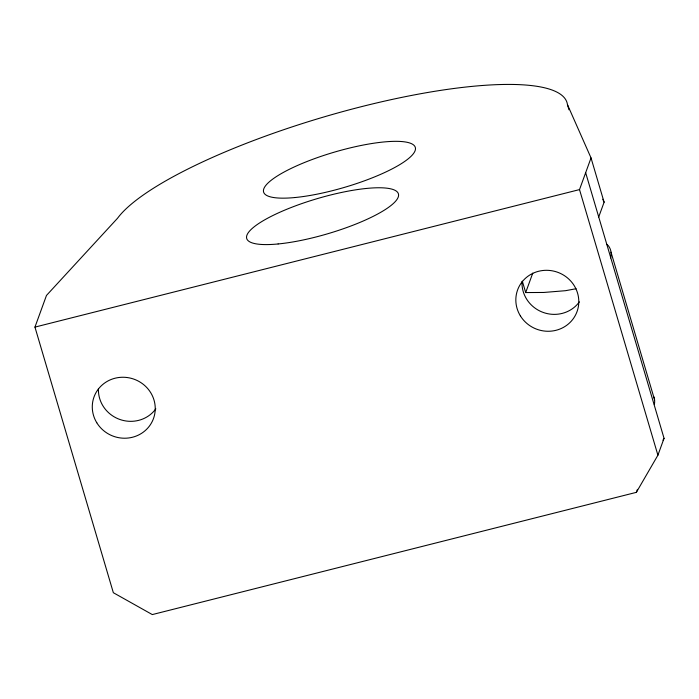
<?xml version="1.0" encoding="UTF-8"?>
<svg xmlns="http://www.w3.org/2000/svg" width="699" height="699" viewBox="0 0 699 699"><rect width="100%" height="100%" fill="white"/><g stroke="black" fill="none" stroke-linecap="round" stroke-linejoin="round"><path stroke-width="1.05" d="M585.657 172.705L664.05 438.317L657.908 455.198L636.361 492.349L152.303 614.578L113.343 592.708L34.95 327.106L46.475 295.441L117.546 218.245A237.241 54.994 -16.4 0 1 362.536 106.388A237.241 54.994 -16.4 0 1 567.457 104.632L591.031 157.93L604.102 202.203L598.72 216.978M576.081 288.731L565.482 290.697L543.752 292.462L525.683 292.566L532.769 273.108M657.908 455.198L579.515 189.595L591.031 157.93M636.361 492.349L637.444 489.37M662.975 440.169L664.05 438.317M34.95 327.106L579.515 189.595M606.697 244.327L608.182 245.532A237.241 54.994 -16.4 0 1 610.577 257.931M602.791 199.241L604.102 202.203M567.457 104.632L568.977 109.778M611.013 252.19L654.561 399.749M522.336 281.208L525.683 292.566M155.842 408.819A31.63 30.328 20 0 1 119.861 419.47A31.63 30.328 20 0 1 98.463 388.609M653.827 396.752A237.241 54.994 -16.4 0 1 654.351 404.494M579.384 301.863A31.63 30.328 20 0 1 543.411 312.514A31.63 30.328 20 0 1 522.013 281.653M96.794 422.755A31.63 30.328 20 0 0 151.316 423.201A31.63 30.328 20 0 0 123.181 377.25A31.63 30.328 20 0 0 96.794 422.755M520.344 315.799A31.63 30.328 20 0 0 574.866 316.254A31.63 30.328 20 0 0 546.732 270.303A31.63 30.328 20 0 0 520.344 315.799M278.123 243.96A79.083 18.331 -16.4 0 0 398.229 197.039A79.083 18.331 -16.4 0 0 291.431 207.411A79.083 18.331 -16.4 0 0 278.123 243.96M295.022 197.529A79.083 18.331 -16.4 0 0 415.127 150.608A79.083 18.331 -16.4 0 0 308.329 160.98A79.083 18.331 -16.4 0 0 295.022 197.529"/></g></svg>
